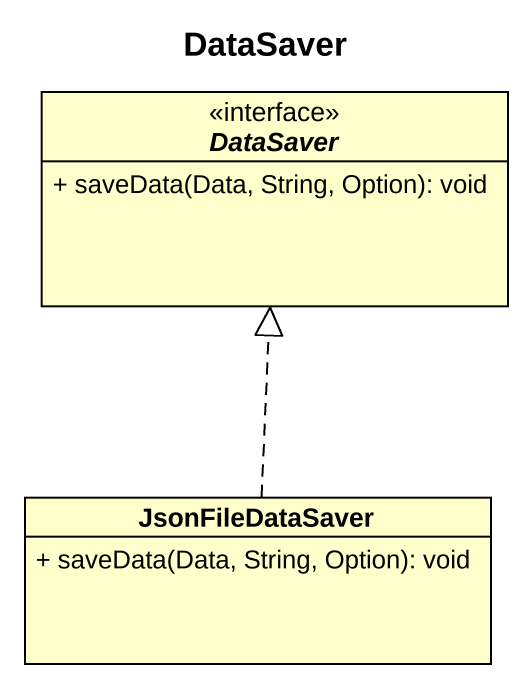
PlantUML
@startuml
title DataSaver
hide circle
hide empty members
skinparam classAttributeIconSize 0
interface DataSaver {
  + saveData(Data, String, Option): void
}
class JsonFileDataSaver {
  + saveData(Data, String, Option): void
}
JsonFileDataSaver .up.|> DataSaver
@enduml
